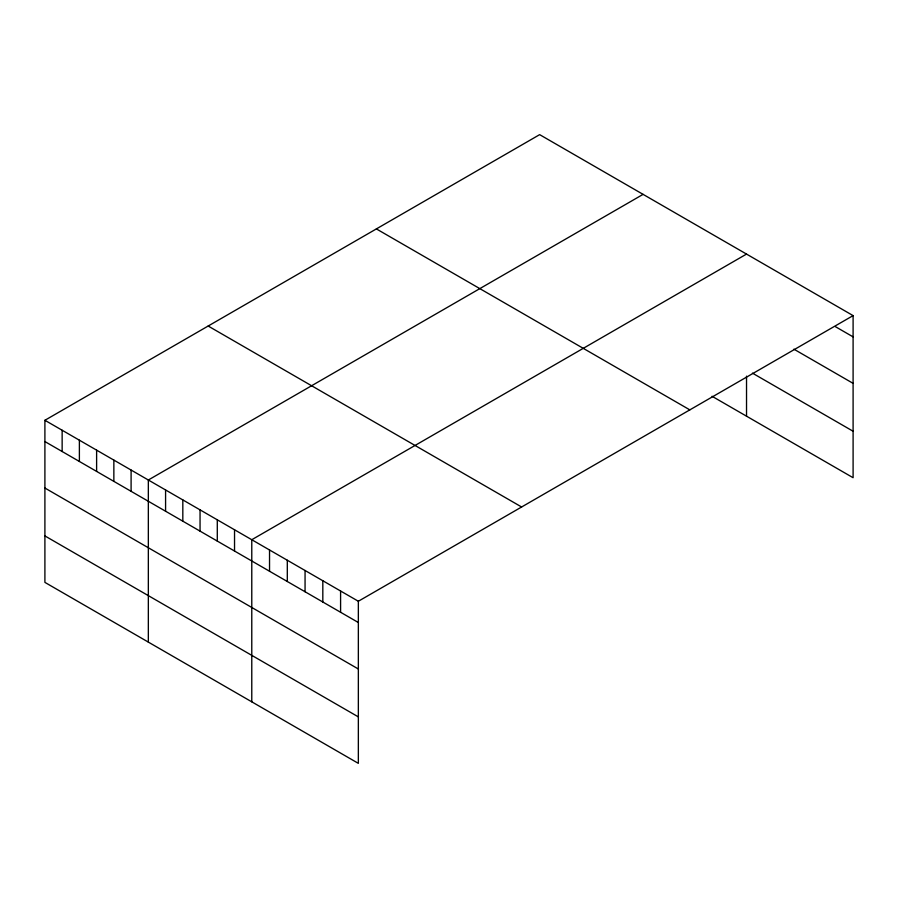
<?xml version="1.0" encoding="UTF-8"?>
<svg xmlns="http://www.w3.org/2000/svg" width="898" height="898" viewBox="0 0 898 898"><rect width="100%" height="100%" fill="white"/><g stroke="black" fill="none" stroke-linecap="round" stroke-linejoin="round"><path stroke-width="1.35" d="M853.1 315.613L358.347 601.256L358.347 763.356L44.9 582.387L44.9 420.286L539.653 134.644L853.1 315.613L853.1 477.714L712.047 396.276M643.091 194.361L148.338 480.003L148.338 642.104M746.53 254.078L251.777 539.72L251.777 701.832M835.342 326.625L853.1 336.873M793.888 349.165L853.1 383.356M752.445 373.13L853.1 431.242M376.385 228.911L689.832 409.87M208.168 326.03L521.615 506.988M44.9 420.286L358.347 601.256M44.9 441.558L358.347 622.516M44.9 488.029L358.347 668.999M44.9 535.915L358.347 716.885M746.53 376.161L746.53 416.189M340.589 590.996L340.589 612.268M322.82 580.748L322.82 602.008M305.062 570.488L305.062 591.76M287.304 560.24L287.304 581.5M269.535 549.98L269.535 571.251M234.535 529.775L234.535 551.035M217.294 519.819L217.294 541.09M200.052 509.862L200.052 531.133M182.822 499.917L182.822 521.177M165.58 489.96L165.58 511.231M131.097 470.058L131.097 491.318M113.855 460.102L113.855 481.362M96.614 450.145L96.614 471.416M79.383 440.188L79.383 461.46M62.142 430.243L62.142 451.503"/></g></svg>
